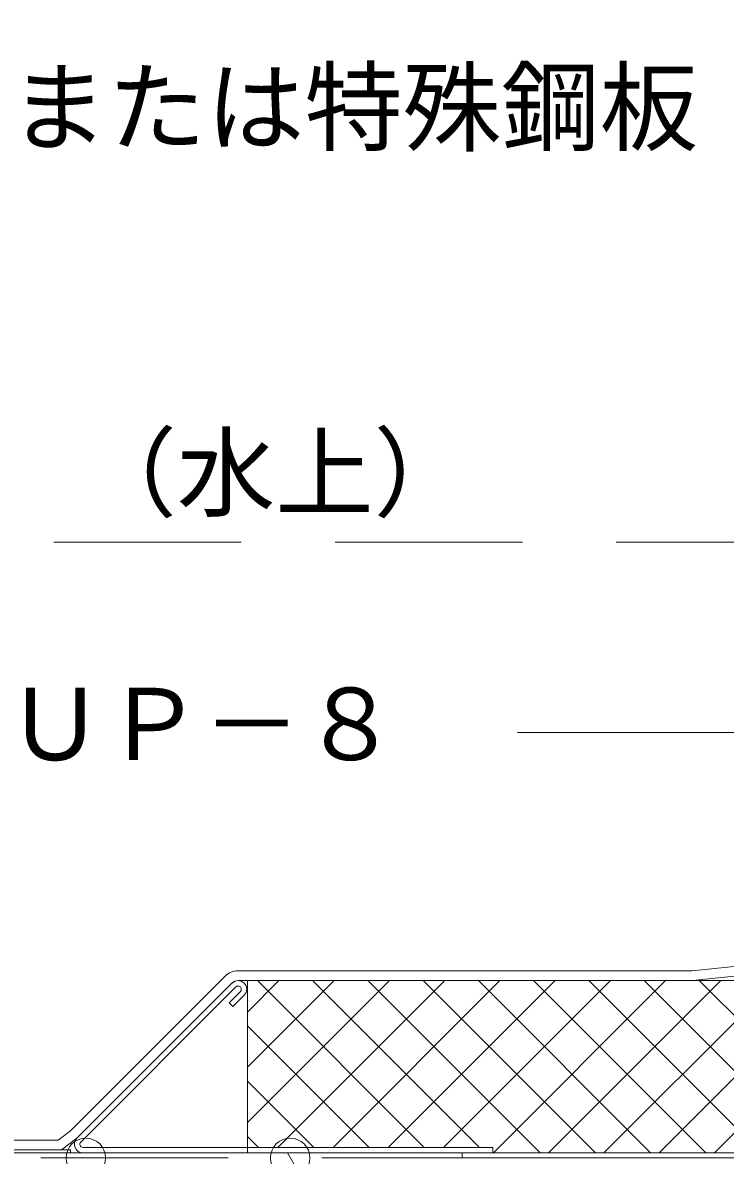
# Model space of a CAD drawing. Units: millimetres, scale not verified. Extents: x -1380 to 1380, y -955 to 955.
# Drawn here: x 156.2 to 299, y -233.5 to -3.4 of the extents above; entities that cross this region are included whole.
import ezdxf
from ezdxf.enums import TextEntityAlignment as Align

# ---------------------------------------------------------------- set-up
doc = ezdxf.new("R2010")
doc.units = ezdxf.units.MM
doc.header["$LTSCALE"] = 3
doc.linetypes.add('USER3', pattern=[19.05, 12.7, -6.35])
for name, color, linetype, lineweight in [('0-1_BOUSUI', 1, 'Continuous', 18), ('0-2_MOJI', 7, 'Continuous', 18), ('0-3_HATCH', 9, 'Continuous', 18), ('0-4_KANAMONO', 5, 'Continuous', 18), ('0-8_dannnetu', 6, 'Continuous', 18), ('1-2_L-1', 7, 'Continuous', 18), ('1-6_L-1a', 3, 'Continuous', 18)]:
    doc.layers.add(name, color=color, linetype=linetype, lineweight=lineweight)
doc.styles.add('ＭＳ ゴシック', font='')
doc.styles.get('ＭＳ ゴシック').set_extended_font_data('MS Gothic')

msp = doc.modelspace()

# ---------------------------------------------------------------- linework, layer by layer
at = {"layer": '0-1_BOUSUI'}
for points in [[(200.008, -197.998), (201.925, -197.998), (292.396, -197.998), (302.793, -196.898), (349.943, -196.898), (349.943, -96.071), (348.843, -86.898), (348.843, -71.498)], [(200.008, -195.998), (201.925, -195.998), (292.29, -195.998), (302.687, -194.898), (347.943, -194.898), (347.943, -96.19), (346.843, -87.017), (346.843, -71.498)], [(89.377, -230.398), (163.425, -230.398), (165.956, -228.496), (197.356, -197.096)], [(89.377, -232.398), (164.092, -232.398), (167.27, -230.01), (198.77, -198.51)]]:
    msp.add_lwpolyline(points, dxfattribs=at)
for radius in [3.75, 1.75]:
    msp.add_arc((200.008, -199.748), radius, 90, 135, dxfattribs=at)
at = {"layer": '0-2_MOJI', "linetype": 'USER3'}
msp.add_line((-408.939, -108.94), (318.825, -108.94), dxfattribs=at)
at = {"layer": '0-2_MOJI'}
for points in [[(256.765, -147.561), (307.203, -147.561), (336.127, -197.658)], [(376.573, -434.096), (326.135, -434.096), (210.031, -232.998)]]:
    msp.add_lwpolyline(points, dxfattribs=at)
for centre in [(169.062, -233.998), (210.608, -233.998)]:
    msp.add_circle(centre, 4, dxfattribs=at)
at = {"layer": '0-3_HATCH'}
for p, q in [((201.925, -204.386), (208.313, -197.998)), ((201.925, -215.611), (219.538, -197.998)), ((201.925, -226.836), (230.763, -197.998)), ((237.837, -231.898), (203.937, -197.998)), ((208.089, -231.898), (241.989, -197.998)), ((249.062, -231.898), (215.162, -197.998)), ((219.314, -231.898), (253.214, -197.998)), ((261.388, -232.998), (226.388, -197.998)), ((230.539, -231.898), (264.439, -197.998)), ((272.613, -232.998), (237.613, -197.998)), ((241.765, -231.898), (275.665, -197.998)), ((283.838, -232.998), (248.838, -197.998)), ((251.89, -232.998), (286.89, -197.998)), ((295.064, -232.998), (260.064, -197.998)), ((263.115, -232.998), (298.115, -197.998)), ((306.289, -232.998), (271.289, -197.998)), ((274.341, -232.998), (309.341, -197.998)), ((317.514, -232.998), (282.514, -197.998)), ((285.566, -232.998), (320.566, -197.998)), ((328.74, -232.998), (293.74, -197.998)), ((296.791, -232.998), (331.791, -197.998)), ((226.612, -231.898), (201.925, -207.211)), ((215.386, -231.898), (201.925, -218.436)), ((204.161, -231.898), (201.925, -229.662))]:
    msp.add_line(p, q, dxfattribs=at)
at = {"layer": '0-4_KANAMONO'}
for p, q in [((198.77, -198.51), (167.27, -230.01)), ((168.048, -230.788), (199.548, -199.288))]:
    msp.add_line(p, q, dxfattribs=at)
msp.add_lwpolyline([(245.559, -233.998), (385.943, -233.998), (385.943, -108.998), (514.943, -108.998), (514.943, -107.998), (384.943, -107.998), (384.943, -232.998), (245.559, -232.998)], close=True, dxfattribs=at)
for points in [[(200.467, -200.208), (198.169, -202.506), (198.947, -203.283), (201.245, -200.985)], [(168.508, -232.998), (251.758, -232.998), (251.758, -231.898), (168.508, -231.898)]]:
    msp.add_lwpolyline(points, dxfattribs=at)
at = {"layer": '0-4_KANAMONO', "linetype": 'USER3'}
msp.add_lwpolyline([(-354.441, -233.998), (245.559, -233.998), (245.559, -232.998), (-354.441, -232.998)], close=True, dxfattribs=at)
at = {"layer": '0-4_KANAMONO'}
for centre, radius, start, end in [((200.008, -199.748), 1.75, 315, 135), ((200.008, -199.748), 0.65, 315, 135), ((168.508, -231.248), 1.75, 135, 270), ((168.508, -231.248), 0.65, 135, 270)]:
    msp.add_arc(centre, radius, start, end, dxfattribs=at)
at = {"layer": '0-8_dannnetu'}
msp.add_lwpolyline([(201.925, -197.998), (349.943, -197.998), (349.943, -232.998), (201.925, -232.998)], close=True, dxfattribs=at)
at = {"layer": '1-2_L-1'}
msp.add_lwpolyline([(165.943, -232.998), (95.943, -232.998), (95.943, -232.398), (165.943, -232.398)], close=True, dxfattribs=at)
msp.add_lwpolyline([(165.943, -232.998), (95.943, -232.998), (95.943, -232.398), (165.943, -232.398)], close=True, dxfattribs=at)
at = {"layer": '1-6_L-1a'}
for centre in [(178.014, -115.978), (181.656, -115.978)]:
    msp.add_circle(centre, 237.422, dxfattribs=at)

# ---------------------------------------------------------------- texts
at = {"layer": '0-2_MOJI', "style": 'ＭＳ ゴシック'}
for s, p in [('ＵＰ－３または特殊鋼板', (73.529, -32.257)), ('（水上）', (167.556, -106.552)), ('ＵＰ－８', (152.806, -157.571))]:
    msp.add_text(s, height=14.66, dxfattribs=at).set_placement(p, align=Align.BOTTOM_LEFT)

doc.saveas('drawing.dxf')
